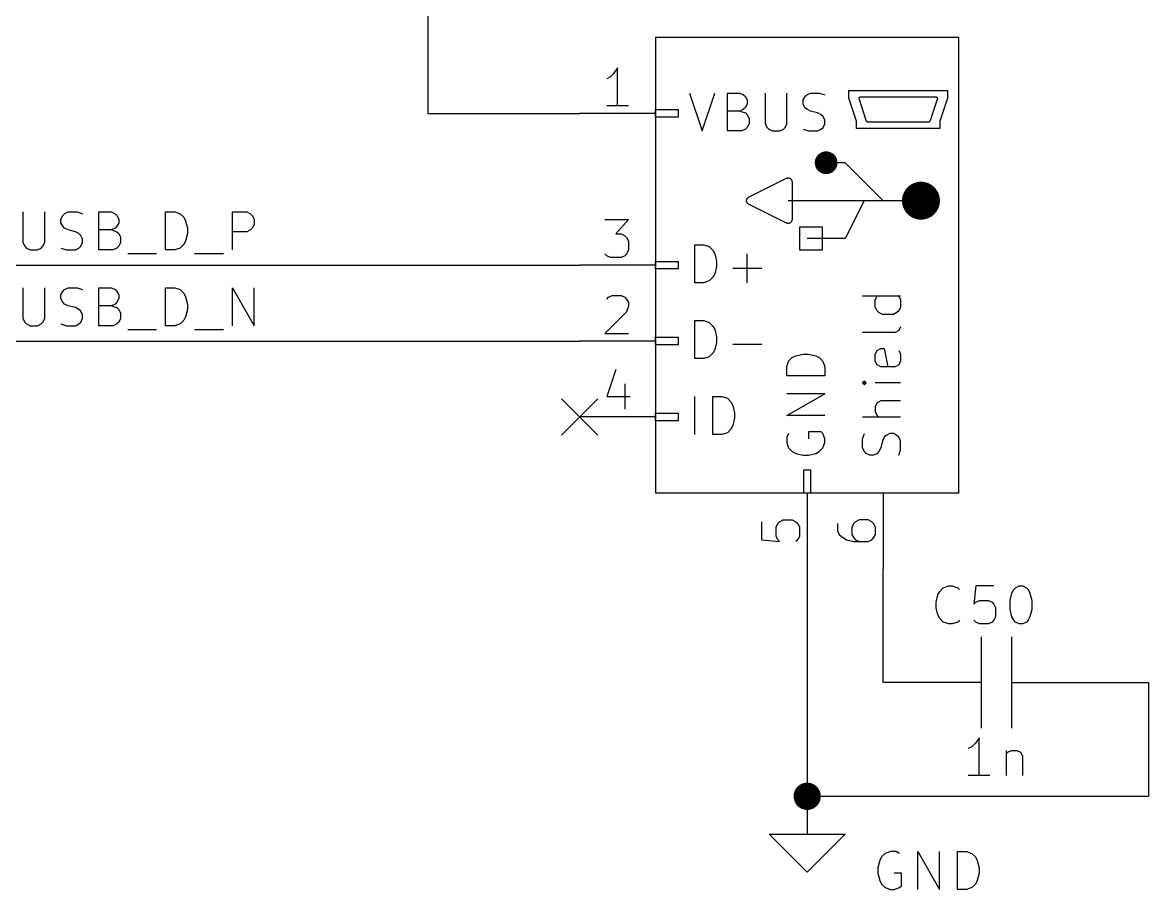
# Model space of a CAD drawing. Extents: x 0.4 to 11.3, y -7.9 to -0.4.
# Drawn here: x 8.115 to 9.6, y -2.373 to -1.23 of the extents above; entities that cross this region are included whole.
import ezdxf

# ---------------------------------------------------------------- set-up
doc = ezdxf.new("R2010")
doc.units = 0
doc.header["$MEASUREMENT"] = 0
for name, color, linetype in [('BLUE2', 5, 'CONTINUOUS'), ('CYAN2', 4, 'CONTINUOUS'), ('GRAY1', 251, 'CONTINUOUS'), ('GREEN3', 91, 'CONTINUOUS'), ('LYELLOW', 51, 'CONTINUOUS'), ('RED2', 1, 'CONTINUOUS'), ('RED3', 11, 'CONTINUOUS')]:
    doc.layers.add(name, color=color, linetype=linetype)

msp = doc.modelspace()

# ---------------------------------------------------------------- linework, layer by layer
at = {"layer": 'BLUE2', "linetype": 'CONTINUOUS'}
for p, q in [((8.826, -1.726), (8.874, -1.774)), ((8.874, -1.726), (8.826, -1.774))]:
    msp.add_line(p, q, dxfattribs=at)
at = {"layer": 'CYAN2', "linetype": 'CONTINUOUS'}
for p, q in [((8.9948, -1.3231), (9.0114, -1.3731)), ((8.9948, -1.3231), (9.0114, -1.3731)), ((9.0114, -1.3731), (9.0281, -1.3231)), ((9.0114, -1.3731), (9.0281, -1.3231)), ((9.0448, -1.3731), (9.0448, -1.3231)), ((9.0448, -1.3231), (9.0614, -1.3231)), ((9.0448, -1.3731), (9.0448, -1.3231)), ((9.0448, -1.3231), (9.0614, -1.3231)), ((9.0614, -1.3231), (9.0662, -1.3255)), ((9.0614, -1.3231), (9.0662, -1.3255)), ((9.0662, -1.3255), (9.0686, -1.3279)), ((9.0662, -1.3255), (9.0686, -1.3279)), ((9.0686, -1.3279), (9.071, -1.3327)), ((9.0686, -1.3279), (9.071, -1.3327)), ((9.071, -1.3327), (9.071, -1.3374)), ((9.071, -1.3327), (9.071, -1.3374)), ((9.0948, -1.3231), (9.0948, -1.3636)), ((9.0948, -1.3231), (9.0948, -1.3636)), ((9.1233, -1.3636), (9.1233, -1.3231)), ((9.1233, -1.3636), (9.1233, -1.3231)), ((9.1448, -1.3327), (9.1471, -1.3279)), ((9.1448, -1.3327), (9.1471, -1.3279)), ((9.1448, -1.3374), (9.1448, -1.3327)), ((9.1448, -1.3374), (9.1448, -1.3327)), ((9.1471, -1.3279), (9.1495, -1.3255)), ((9.1471, -1.3279), (9.1495, -1.3255)), ((9.1495, -1.3255), (9.1543, -1.3231)), ((9.1495, -1.3255), (9.1543, -1.3231)), ((9.1543, -1.3231), (9.1662, -1.3231)), ((9.1543, -1.3231), (9.1662, -1.3231)), ((9.1662, -1.3231), (9.1733, -1.3255)), ((9.1662, -1.3231), (9.1733, -1.3255)), ((9.0614, -1.3469), (9.0448, -1.3469)), ((9.0614, -1.3469), (9.0448, -1.3469)), ((9.0662, -1.3446), (9.0614, -1.3469)), ((9.0662, -1.3446), (9.0614, -1.3469)), ((9.0614, -1.3469), (9.0686, -1.3493)), ((9.0614, -1.3469), (9.0686, -1.3493)), ((9.0686, -1.3422), (9.0662, -1.3446)), ((9.0686, -1.3422), (9.0662, -1.3446)), ((9.071, -1.3374), (9.0686, -1.3422)), ((9.071, -1.3374), (9.0686, -1.3422)), ((9.0686, -1.3493), (9.071, -1.3517)), ((9.0686, -1.3493), (9.071, -1.3517)), ((9.1471, -1.3422), (9.1448, -1.3374)), ((9.1471, -1.3422), (9.1448, -1.3374)), ((9.1495, -1.3446), (9.1471, -1.3422)), ((9.1495, -1.3446), (9.1471, -1.3422)), ((9.1543, -1.3469), (9.1495, -1.3446)), ((9.1543, -1.3469), (9.1495, -1.3446)), ((9.1638, -1.3493), (9.1543, -1.3469)), ((9.1638, -1.3493), (9.1543, -1.3469)), ((9.1686, -1.3517), (9.1638, -1.3493)), ((9.1686, -1.3517), (9.1638, -1.3493)), ((9.071, -1.3517), (9.0733, -1.3565)), ((9.071, -1.3517), (9.0733, -1.3565)), ((9.0733, -1.3636), (9.071, -1.3684)), ((9.0733, -1.3636), (9.071, -1.3684)), ((9.0733, -1.3565), (9.0733, -1.3636)), ((9.0733, -1.3565), (9.0733, -1.3636)), ((9.0948, -1.3636), (9.0971, -1.3684)), ((9.0948, -1.3636), (9.0971, -1.3684)), ((9.121, -1.3684), (9.1233, -1.3636)), ((9.121, -1.3684), (9.1233, -1.3636)), ((9.171, -1.3541), (9.1686, -1.3517)), ((9.171, -1.3541), (9.1686, -1.3517)), ((9.1733, -1.3588), (9.171, -1.3541)), ((9.1733, -1.3588), (9.171, -1.3541)), ((9.171, -1.3684), (9.1733, -1.3636)), ((9.171, -1.3684), (9.1733, -1.3636)), ((9.1733, -1.3636), (9.1733, -1.3588)), ((9.1733, -1.3636), (9.1733, -1.3588)), ((9.0638, -1.3731), (9.0448, -1.3731)), ((9.0638, -1.3731), (9.0448, -1.3731)), ((9.0686, -1.3708), (9.0638, -1.3731)), ((9.0686, -1.3708), (9.0638, -1.3731)), ((9.071, -1.3684), (9.0686, -1.3708)), ((9.071, -1.3684), (9.0686, -1.3708)), ((9.0971, -1.3684), (9.0995, -1.3708)), ((9.0971, -1.3684), (9.0995, -1.3708)), ((9.0995, -1.3708), (9.1043, -1.3731)), ((9.0995, -1.3708), (9.1043, -1.3731)), ((9.1043, -1.3731), (9.1138, -1.3731)), ((9.1043, -1.3731), (9.1138, -1.3731)), ((9.1138, -1.3731), (9.1186, -1.3708)), ((9.1138, -1.3731), (9.1186, -1.3708)), ((9.1186, -1.3708), (9.121, -1.3684)), ((9.1186, -1.3708), (9.121, -1.3684)), ((9.1448, -1.3708), (9.1519, -1.3731)), ((9.1448, -1.3708), (9.1519, -1.3731)), ((9.1519, -1.3731), (9.1638, -1.3731)), ((9.1519, -1.3731), (9.1638, -1.3731)), ((9.1638, -1.3731), (9.1686, -1.3708)), ((9.1638, -1.3731), (9.1686, -1.3708)), ((9.1686, -1.3708), (9.171, -1.3684)), ((9.1686, -1.3708), (9.171, -1.3684)), ((9.0019, -1.5731), (9.0019, -1.5231)), ((9.0019, -1.5231), (9.0138, -1.5231)), ((9.0019, -1.5731), (9.0019, -1.5231)), ((9.0019, -1.5231), (9.0138, -1.5231)), ((9.0138, -1.5231), (9.0209, -1.5255)), ((9.0138, -1.5231), (9.0209, -1.5255)), ((9.0209, -1.5255), (9.0257, -1.5303)), ((9.0209, -1.5255), (9.0257, -1.5303)), ((9.0257, -1.5303), (9.0281, -1.535)), ((9.0257, -1.5303), (9.0281, -1.535)), ((9.0281, -1.535), (9.0305, -1.5446)), ((9.0281, -1.535), (9.0305, -1.5446)), ((9.0709, -1.5731), (9.0709, -1.535)), ((9.0709, -1.5731), (9.0709, -1.535)), ((9.0305, -1.5517), (9.0281, -1.5612)), ((9.0305, -1.5517), (9.0281, -1.5612)), ((9.0305, -1.5446), (9.0305, -1.5517)), ((9.0305, -1.5446), (9.0305, -1.5517)), ((9.0519, -1.5541), (9.09, -1.5541)), ((9.0519, -1.5541), (9.09, -1.5541)), ((9.0138, -1.5731), (9.0019, -1.5731)), ((9.0138, -1.5731), (9.0019, -1.5731)), ((9.0209, -1.5708), (9.0138, -1.5731)), ((9.0209, -1.5708), (9.0138, -1.5731)), ((9.0257, -1.566), (9.0209, -1.5708)), ((9.0257, -1.566), (9.0209, -1.5708)), ((9.0281, -1.5612), (9.0257, -1.566)), ((9.0281, -1.5612), (9.0257, -1.566)), ((9.2731, -1.591), (9.2231, -1.591)), ((9.2731, -1.591), (9.2231, -1.591)), ((9.2398, -1.5957), (9.2422, -1.591)), ((9.2398, -1.5957), (9.2422, -1.591)), ((9.2398, -1.6052), (9.2398, -1.5957)), ((9.2398, -1.6052), (9.2398, -1.5957)), ((9.2708, -1.591), (9.2731, -1.5957)), ((9.2708, -1.591), (9.2731, -1.5957)), ((9.2731, -1.5957), (9.2731, -1.6052)), ((9.2731, -1.5957), (9.2731, -1.6052)), ((9.2422, -1.61), (9.2398, -1.6052)), ((9.2422, -1.61), (9.2398, -1.6052)), ((9.2446, -1.6124), (9.2422, -1.61)), ((9.2446, -1.6124), (9.2422, -1.61)), ((9.2493, -1.6148), (9.2446, -1.6124)), ((9.2493, -1.6148), (9.2446, -1.6124)), ((9.2636, -1.6148), (9.2493, -1.6148)), ((9.2636, -1.6148), (9.2493, -1.6148)), ((9.2684, -1.6124), (9.2636, -1.6148)), ((9.2684, -1.6124), (9.2636, -1.6148)), ((9.2708, -1.61), (9.2684, -1.6124)), ((9.2708, -1.61), (9.2684, -1.6124)), ((9.2731, -1.6052), (9.2708, -1.61)), ((9.2731, -1.6052), (9.2708, -1.61)), ((9.0019, -1.6731), (9.0019, -1.6231)), ((9.0019, -1.6231), (9.0138, -1.6231)), ((9.0019, -1.6731), (9.0019, -1.6231)), ((9.0019, -1.6231), (9.0138, -1.6231)), ((9.0138, -1.6231), (9.0209, -1.6255)), ((9.0138, -1.6231), (9.0209, -1.6255)), ((9.0209, -1.6255), (9.0257, -1.6303)), ((9.0209, -1.6255), (9.0257, -1.6303)), ((9.0257, -1.6303), (9.0281, -1.635)), ((9.0257, -1.6303), (9.0281, -1.635)), ((9.2731, -1.6314), (9.2708, -1.6362)), ((9.2731, -1.6314), (9.2708, -1.6362)), ((9.0281, -1.635), (9.0305, -1.6446)), ((9.0281, -1.635), (9.0305, -1.6446)), ((9.0305, -1.6446), (9.0305, -1.6517)), ((9.0305, -1.6446), (9.0305, -1.6517)), ((9.266, -1.6386), (9.2231, -1.6386)), ((9.266, -1.6386), (9.2231, -1.6386)), ((9.2708, -1.6362), (9.266, -1.6386)), ((9.2708, -1.6362), (9.266, -1.6386)), ((9.0281, -1.6612), (9.0257, -1.666)), ((9.0281, -1.6612), (9.0257, -1.666)), ((9.0305, -1.6517), (9.0281, -1.6612)), ((9.0305, -1.6517), (9.0281, -1.6612)), ((9.0519, -1.6541), (9.09, -1.6541)), ((9.0519, -1.6541), (9.09, -1.6541)), ((9.2398, -1.6671), (9.2422, -1.6624)), ((9.2398, -1.6671), (9.2422, -1.6624)), ((9.2422, -1.6624), (9.2469, -1.66)), ((9.2422, -1.6624), (9.2469, -1.66)), ((9.2469, -1.66), (9.2517, -1.66)), ((9.2469, -1.66), (9.2517, -1.66)), ((9.2517, -1.66), (9.2565, -1.6838)), ((9.2517, -1.66), (9.2565, -1.6838)), ((9.2708, -1.6624), (9.2731, -1.6671)), ((9.2708, -1.6624), (9.2731, -1.6671)), ((9.0138, -1.6731), (9.0019, -1.6731)), ((9.0138, -1.6731), (9.0019, -1.6731)), ((9.0209, -1.6708), (9.0138, -1.6731)), ((9.0209, -1.6708), (9.0138, -1.6731)), ((9.0257, -1.666), (9.0209, -1.6708)), ((9.0257, -1.666), (9.0209, -1.6708)), ((9.1231, -1.6838), (9.1255, -1.6767)), ((9.1231, -1.6838), (9.1255, -1.6767)), ((9.1255, -1.6767), (9.1303, -1.6719)), ((9.1255, -1.6767), (9.1303, -1.6719)), ((9.1303, -1.6719), (9.135, -1.6695)), ((9.1303, -1.6719), (9.135, -1.6695)), ((9.135, -1.6695), (9.1446, -1.6671)), ((9.135, -1.6695), (9.1446, -1.6671)), ((9.1446, -1.6671), (9.1517, -1.6671)), ((9.1446, -1.6671), (9.1517, -1.6671)), ((9.1517, -1.6671), (9.1612, -1.6695)), ((9.1517, -1.6671), (9.1612, -1.6695)), ((9.1612, -1.6695), (9.166, -1.6719)), ((9.1612, -1.6695), (9.166, -1.6719)), ((9.166, -1.6719), (9.1708, -1.6767)), ((9.166, -1.6719), (9.1708, -1.6767)), ((9.1708, -1.6767), (9.1731, -1.6838)), ((9.1708, -1.6767), (9.1731, -1.6838)), ((9.2398, -1.6767), (9.2398, -1.6671)), ((9.2398, -1.6767), (9.2398, -1.6671)), ((9.2422, -1.6814), (9.2398, -1.6767)), ((9.2422, -1.6814), (9.2398, -1.6767)), ((9.2731, -1.6767), (9.2708, -1.6814)), ((9.2731, -1.6767), (9.2708, -1.6814)), ((9.2731, -1.6671), (9.2731, -1.6767)), ((9.2731, -1.6671), (9.2731, -1.6767)), ((9.1231, -1.6957), (9.1231, -1.6838)), ((9.1231, -1.6957), (9.1231, -1.6838)), ((9.1731, -1.6838), (9.1731, -1.6957)), ((9.1731, -1.6838), (9.1731, -1.6957)), ((9.2469, -1.6838), (9.2422, -1.6814)), ((9.2469, -1.6838), (9.2422, -1.6814)), ((9.266, -1.6838), (9.2469, -1.6838)), ((9.266, -1.6838), (9.2469, -1.6838)), ((9.2708, -1.6814), (9.266, -1.6838)), ((9.2708, -1.6814), (9.266, -1.6838)), ((9.1731, -1.6957), (9.1231, -1.6957)), ((9.1731, -1.6957), (9.1231, -1.6957)), ((9.2255, -1.7029), (9.2231, -1.7052)), ((9.2255, -1.7029), (9.2231, -1.7052)), ((9.2231, -1.7052), (9.2255, -1.7076)), ((9.2231, -1.7052), (9.2279, -1.7052)), ((9.2231, -1.7052), (9.2255, -1.7076)), ((9.2231, -1.7052), (9.2279, -1.7052)), ((9.2279, -1.7052), (9.2255, -1.7029)), ((9.2279, -1.7052), (9.2255, -1.7029)), ((9.2255, -1.7076), (9.2279, -1.7052)), ((9.2255, -1.7076), (9.2279, -1.7052)), ((9.2731, -1.7052), (9.2398, -1.7052)), ((9.2731, -1.7052), (9.2398, -1.7052)), ((9.1231, -1.7481), (9.1731, -1.7195)), ((9.1731, -1.7195), (9.1231, -1.7195)), ((9.1231, -1.7481), (9.1731, -1.7195)), ((9.1731, -1.7195), (9.1231, -1.7195)), ((9.0019, -1.7731), (9.0019, -1.7231)), ((9.0019, -1.7731), (9.0019, -1.7231)), ((9.0257, -1.7731), (9.0257, -1.7231)), ((9.0257, -1.7231), (9.0376, -1.7231)), ((9.0257, -1.7731), (9.0257, -1.7231)), ((9.0257, -1.7231), (9.0376, -1.7231)), ((9.0376, -1.7231), (9.0448, -1.7255)), ((9.0376, -1.7231), (9.0448, -1.7255)), ((9.0448, -1.7255), (9.0495, -1.7303)), ((9.0448, -1.7255), (9.0495, -1.7303)), ((9.0495, -1.7303), (9.0519, -1.735)), ((9.0495, -1.7303), (9.0519, -1.735)), ((9.0519, -1.735), (9.0543, -1.7446)), ((9.0519, -1.735), (9.0543, -1.7446)), ((9.2422, -1.7314), (9.2398, -1.7362)), ((9.2422, -1.7314), (9.2398, -1.7362)), ((9.2398, -1.7362), (9.2398, -1.7433)), ((9.2398, -1.7362), (9.2398, -1.7433)), ((9.2469, -1.729), (9.2422, -1.7314)), ((9.2469, -1.729), (9.2422, -1.7314)), ((9.2731, -1.729), (9.2469, -1.729)), ((9.2731, -1.729), (9.2469, -1.729)), ((9.0543, -1.7517), (9.0519, -1.7612)), ((9.0543, -1.7517), (9.0519, -1.7612)), ((9.0543, -1.7446), (9.0543, -1.7517)), ((9.0543, -1.7446), (9.0543, -1.7517)), ((9.1731, -1.7481), (9.1231, -1.7481)), ((9.1731, -1.7481), (9.1231, -1.7481)), ((9.2731, -1.7505), (9.2231, -1.7505)), ((9.2731, -1.7505), (9.2231, -1.7505)), ((9.2398, -1.7433), (9.2422, -1.7481)), ((9.2398, -1.7433), (9.2422, -1.7481)), ((9.2422, -1.7481), (9.2446, -1.7505)), ((9.2422, -1.7481), (9.2446, -1.7505)), ((9.0495, -1.766), (9.0448, -1.7708)), ((9.0495, -1.766), (9.0448, -1.7708)), ((9.0519, -1.7612), (9.0495, -1.766)), ((9.0519, -1.7612), (9.0495, -1.766)), ((9.0376, -1.7731), (9.0257, -1.7731)), ((9.0376, -1.7731), (9.0257, -1.7731)), ((9.0448, -1.7708), (9.0376, -1.7731)), ((9.0448, -1.7708), (9.0376, -1.7731)), ((9.1255, -1.7719), (9.1231, -1.7767)), ((9.1255, -1.7719), (9.1231, -1.7767)), ((9.1231, -1.7767), (9.1231, -1.7838)), ((9.1231, -1.7767), (9.1231, -1.7838)), ((9.1684, -1.7695), (9.1517, -1.7695)), ((9.1517, -1.7695), (9.1517, -1.779)), ((9.1684, -1.7695), (9.1517, -1.7695)), ((9.1517, -1.7695), (9.1517, -1.779)), ((9.1708, -1.7719), (9.1684, -1.7695)), ((9.1708, -1.7719), (9.1684, -1.7695)), ((9.1731, -1.779), (9.1708, -1.7719)), ((9.1731, -1.779), (9.1708, -1.7719)), ((9.1731, -1.7838), (9.1731, -1.779)), ((9.1731, -1.7838), (9.1731, -1.779)), ((9.2231, -1.779), (9.2255, -1.7719)), ((9.2231, -1.779), (9.2255, -1.7719)), ((9.2231, -1.7909), (9.2231, -1.779)), ((9.2231, -1.7909), (9.2231, -1.779)), ((9.2493, -1.7814), (9.2469, -1.7909)), ((9.2493, -1.7814), (9.2469, -1.7909)), ((9.2517, -1.7767), (9.2493, -1.7814)), ((9.2517, -1.7767), (9.2493, -1.7814)), ((9.2541, -1.7743), (9.2517, -1.7767)), ((9.2541, -1.7743), (9.2517, -1.7767)), ((9.2588, -1.7719), (9.2541, -1.7743)), ((9.2588, -1.7719), (9.2541, -1.7743)), ((9.2636, -1.7719), (9.2588, -1.7719)), ((9.2636, -1.7719), (9.2588, -1.7719)), ((9.2684, -1.7743), (9.2636, -1.7719)), ((9.2684, -1.7743), (9.2636, -1.7719)), ((9.2708, -1.7767), (9.2684, -1.7743)), ((9.2708, -1.7767), (9.2684, -1.7743)), ((9.2731, -1.7814), (9.2708, -1.7767)), ((9.2731, -1.7814), (9.2708, -1.7767)), ((9.2731, -1.7933), (9.2731, -1.7814)), ((9.2731, -1.7933), (9.2731, -1.7814)), ((9.1231, -1.7838), (9.1255, -1.7909)), ((9.1231, -1.7838), (9.1255, -1.7909)), ((9.1255, -1.7909), (9.1303, -1.7957)), ((9.1255, -1.7909), (9.1303, -1.7957)), ((9.1303, -1.7957), (9.135, -1.7981)), ((9.1303, -1.7957), (9.135, -1.7981)), ((9.1612, -1.7981), (9.166, -1.7957)), ((9.1612, -1.7981), (9.166, -1.7957)), ((9.166, -1.7957), (9.1708, -1.7909)), ((9.166, -1.7957), (9.1708, -1.7909)), ((9.1708, -1.7909), (9.1731, -1.7838)), ((9.1708, -1.7909), (9.1731, -1.7838)), ((9.2255, -1.7957), (9.2231, -1.7909)), ((9.2255, -1.7957), (9.2231, -1.7909)), ((9.2279, -1.7981), (9.2255, -1.7957)), ((9.2279, -1.7981), (9.2255, -1.7957)), ((9.2446, -1.7957), (9.2422, -1.7981)), ((9.2446, -1.7957), (9.2422, -1.7981)), ((9.2469, -1.7909), (9.2446, -1.7957)), ((9.2469, -1.7909), (9.2446, -1.7957)), ((9.2708, -1.8005), (9.2731, -1.7933)), ((9.2708, -1.8005), (9.2731, -1.7933)), ((9.135, -1.7981), (9.1446, -1.8005)), ((9.135, -1.7981), (9.1446, -1.8005)), ((9.1446, -1.8005), (9.1517, -1.8005)), ((9.1446, -1.8005), (9.1517, -1.8005)), ((9.1517, -1.8005), (9.1612, -1.7981)), ((9.1517, -1.8005), (9.1612, -1.7981)), ((9.2327, -1.8005), (9.2279, -1.7981)), ((9.2327, -1.8005), (9.2279, -1.7981)), ((9.2374, -1.8005), (9.2327, -1.8005)), ((9.2374, -1.8005), (9.2327, -1.8005)), ((9.2422, -1.7981), (9.2374, -1.8005)), ((9.2422, -1.7981), (9.2374, -1.8005)), ((9.3294, -1.9752), (9.3366, -1.9728)), ((9.3294, -1.9752), (9.3366, -1.9728)), ((9.3366, -1.9728), (9.3413, -1.9728)), ((9.3366, -1.9728), (9.3413, -1.9728)), ((9.3413, -1.9728), (9.3485, -1.9752)), ((9.3413, -1.9728), (9.3485, -1.9752)), ((9.3723, -1.9728), (9.3699, -1.9966)), ((9.3723, -1.9728), (9.3699, -1.9966)), ((9.3961, -1.9728), (9.3723, -1.9728)), ((9.3961, -1.9728), (9.3723, -1.9728)), ((9.4247, -1.9752), (9.4294, -1.9728)), ((9.4247, -1.9752), (9.4294, -1.9728)), ((9.4294, -1.9728), (9.4342, -1.9728)), ((9.4294, -1.9728), (9.4342, -1.9728)), ((9.4342, -1.9728), (9.439, -1.9752)), ((9.4342, -1.9728), (9.439, -1.9752)), ((9.3199, -1.9942), (9.3223, -1.9847)), ((9.3199, -1.9942), (9.3223, -1.9847)), ((9.3223, -1.9847), (9.3247, -1.9799)), ((9.3223, -1.9847), (9.3247, -1.9799)), ((9.3247, -1.9799), (9.3294, -1.9752)), ((9.3247, -1.9799), (9.3294, -1.9752)), ((9.3485, -1.9752), (9.3509, -1.9776)), ((9.3485, -1.9752), (9.3509, -1.9776)), ((9.4175, -1.9918), (9.4199, -1.9823)), ((9.4175, -1.9918), (9.4199, -1.9823)), ((9.4199, -1.9823), (9.4223, -1.9776)), ((9.4199, -1.9823), (9.4223, -1.9776)), ((9.4223, -1.9776), (9.4247, -1.9752)), ((9.4223, -1.9776), (9.4247, -1.9752)), ((9.439, -1.9752), (9.4413, -1.9776)), ((9.439, -1.9752), (9.4413, -1.9776)), ((9.4413, -1.9776), (9.4437, -1.9823)), ((9.4413, -1.9776), (9.4437, -1.9823)), ((9.4437, -1.9823), (9.4461, -1.9918)), ((9.4437, -1.9823), (9.4461, -1.9918)), ((9.3199, -2.0014), (9.3199, -1.9942)), ((9.3199, -2.0014), (9.3199, -1.9942)), ((9.3223, -2.0109), (9.3199, -2.0014)), ((9.3223, -2.0109), (9.3199, -2.0014)), ((9.3699, -1.9966), (9.3723, -1.9942)), ((9.3699, -1.9966), (9.3723, -1.9942)), ((9.3723, -1.9942), (9.3771, -1.9918)), ((9.3723, -1.9942), (9.3771, -1.9918)), ((9.3771, -1.9918), (9.389, -1.9918)), ((9.3771, -1.9918), (9.389, -1.9918)), ((9.389, -1.9918), (9.3937, -1.9942)), ((9.389, -1.9918), (9.3937, -1.9942)), ((9.3937, -1.9942), (9.3961, -1.9966)), ((9.3937, -1.9942), (9.3961, -1.9966)), ((9.3961, -1.9966), (9.3985, -2.0014)), ((9.3961, -1.9966), (9.3985, -2.0014)), ((9.3985, -2.0014), (9.3985, -2.0133)), ((9.3985, -2.0014), (9.3985, -2.0133)), ((9.4175, -2.0038), (9.4175, -1.9918)), ((9.4175, -2.0038), (9.4175, -1.9918)), ((9.4199, -2.0133), (9.4175, -2.0038)), ((9.4199, -2.0133), (9.4175, -2.0038)), ((9.4461, -2.0038), (9.4437, -2.0133)), ((9.4461, -2.0038), (9.4437, -2.0133)), ((9.4461, -1.9918), (9.4461, -2.0038)), ((9.4461, -1.9918), (9.4461, -2.0038)), ((9.3247, -2.0157), (9.3223, -2.0109)), ((9.3247, -2.0157), (9.3223, -2.0109)), ((9.3294, -2.0204), (9.3247, -2.0157)), ((9.3294, -2.0204), (9.3247, -2.0157)), ((9.3509, -2.018), (9.3485, -2.0204)), ((9.3509, -2.018), (9.3485, -2.0204)), ((9.3723, -2.0204), (9.3699, -2.018)), ((9.3723, -2.0204), (9.3699, -2.018)), ((9.3961, -2.018), (9.3937, -2.0204)), ((9.3961, -2.018), (9.3937, -2.0204)), ((9.3985, -2.0133), (9.3961, -2.018)), ((9.3985, -2.0133), (9.3961, -2.018)), ((9.4223, -2.018), (9.4199, -2.0133)), ((9.4223, -2.018), (9.4199, -2.0133)), ((9.4247, -2.0204), (9.4223, -2.018)), ((9.4247, -2.0204), (9.4223, -2.018)), ((9.4413, -2.018), (9.439, -2.0204)), ((9.4413, -2.018), (9.439, -2.0204)), ((9.4437, -2.0133), (9.4413, -2.018)), ((9.4437, -2.0133), (9.4413, -2.018)), ((9.3366, -2.0228), (9.3294, -2.0204)), ((9.3366, -2.0228), (9.3294, -2.0204)), ((9.3413, -2.0228), (9.3366, -2.0228)), ((9.3413, -2.0228), (9.3366, -2.0228)), ((9.3485, -2.0204), (9.3413, -2.0228)), ((9.3485, -2.0204), (9.3413, -2.0228)), ((9.3771, -2.0228), (9.3723, -2.0204)), ((9.3771, -2.0228), (9.3723, -2.0204)), ((9.389, -2.0228), (9.3771, -2.0228)), ((9.389, -2.0228), (9.3771, -2.0228)), ((9.3937, -2.0204), (9.389, -2.0228)), ((9.3937, -2.0204), (9.389, -2.0228)), ((9.4294, -2.0228), (9.4247, -2.0204)), ((9.4294, -2.0228), (9.4247, -2.0204)), ((9.4342, -2.0228), (9.4294, -2.0228)), ((9.4342, -2.0228), (9.4294, -2.0228)), ((9.439, -2.0204), (9.4342, -2.0228)), ((9.439, -2.0204), (9.4342, -2.0228)), ((9.3718, -2.1799), (9.3671, -2.1847)), ((9.3718, -2.1799), (9.3671, -2.1847)), ((9.3766, -2.1728), (9.3718, -2.1799)), ((9.3766, -2.1728), (9.3718, -2.1799)), ((9.3766, -2.2228), (9.3766, -2.1728)), ((9.3766, -2.2228), (9.3766, -2.1728)), ((9.3671, -2.1847), (9.3623, -2.1871)), ((9.3671, -2.1847), (9.3623, -2.1871)), ((9.4123, -2.1895), (9.4123, -2.2228)), ((9.4123, -2.1895), (9.4123, -2.2228)), ((9.4123, -2.1942), (9.4147, -2.1918)), ((9.4123, -2.1942), (9.4147, -2.1918)), ((9.4147, -2.1918), (9.4194, -2.1895)), ((9.4147, -2.1918), (9.4194, -2.1895)), ((9.4194, -2.1895), (9.4266, -2.1895)), ((9.4194, -2.1895), (9.4266, -2.1895)), ((9.4266, -2.1895), (9.4313, -2.1918)), ((9.4266, -2.1895), (9.4313, -2.1918)), ((9.4313, -2.1918), (9.4337, -2.1966)), ((9.4313, -2.1918), (9.4337, -2.1966)), ((9.4337, -2.1966), (9.4337, -2.2228)), ((9.4337, -2.1966), (9.4337, -2.2228)), ((9.3909, -2.2228), (9.3623, -2.2228)), ((9.3909, -2.2228), (9.3623, -2.2228)), ((9.2481, -2.3299), (9.2457, -2.3347)), ((9.2481, -2.3299), (9.2457, -2.3347)), ((9.2529, -2.3252), (9.2481, -2.3299)), ((9.2529, -2.3252), (9.2481, -2.3299)), ((9.26, -2.3228), (9.2529, -2.3252)), ((9.26, -2.3228), (9.2529, -2.3252)), ((9.2671, -2.3228), (9.26, -2.3228)), ((9.2671, -2.3228), (9.26, -2.3228)), ((9.2719, -2.3252), (9.2671, -2.3228)), ((9.2719, -2.3252), (9.2671, -2.3228)), ((9.2957, -2.3728), (9.2957, -2.3228)), ((9.2957, -2.3228), (9.3243, -2.3728)), ((9.2957, -2.3728), (9.2957, -2.3228)), ((9.2957, -2.3228), (9.3243, -2.3728)), ((9.3243, -2.3728), (9.3243, -2.3228)), ((9.3243, -2.3728), (9.3243, -2.3228)), ((9.3481, -2.3728), (9.3481, -2.3228)), ((9.3481, -2.3228), (9.36, -2.3228)), ((9.3481, -2.3728), (9.3481, -2.3228)), ((9.3481, -2.3228), (9.36, -2.3228)), ((9.36, -2.3228), (9.3671, -2.3252)), ((9.36, -2.3228), (9.3671, -2.3252)), ((9.3671, -2.3252), (9.3719, -2.3299)), ((9.3671, -2.3252), (9.3719, -2.3299)), ((9.3719, -2.3299), (9.3743, -2.3347)), ((9.3719, -2.3299), (9.3743, -2.3347)), ((9.2457, -2.3347), (9.2433, -2.3442)), ((9.2457, -2.3347), (9.2433, -2.3442)), ((9.2433, -2.3442), (9.2433, -2.3514)), ((9.2433, -2.3442), (9.2433, -2.3514)), ((9.3743, -2.3347), (9.3767, -2.3442)), ((9.3743, -2.3347), (9.3767, -2.3442)), ((9.3767, -2.3442), (9.3767, -2.3514)), ((9.3767, -2.3442), (9.3767, -2.3514)), ((9.2433, -2.3514), (9.2457, -2.3609)), ((9.2433, -2.3514), (9.2457, -2.3609)), ((9.2743, -2.3514), (9.2648, -2.3514)), ((9.2743, -2.3514), (9.2648, -2.3514)), ((9.2743, -2.368), (9.2743, -2.3514)), ((9.2743, -2.368), (9.2743, -2.3514)), ((9.3767, -2.3514), (9.3743, -2.3609)), ((9.3767, -2.3514), (9.3743, -2.3609)), ((9.2457, -2.3609), (9.2481, -2.3657)), ((9.2457, -2.3609), (9.2481, -2.3657)), ((9.2481, -2.3657), (9.2529, -2.3704)), ((9.2481, -2.3657), (9.2529, -2.3704)), ((9.2529, -2.3704), (9.26, -2.3728)), ((9.2529, -2.3704), (9.26, -2.3728)), ((9.26, -2.3728), (9.2648, -2.3728)), ((9.26, -2.3728), (9.2648, -2.3728)), ((9.2648, -2.3728), (9.2719, -2.3704)), ((9.2648, -2.3728), (9.2719, -2.3704)), ((9.2719, -2.3704), (9.2743, -2.368)), ((9.2719, -2.3704), (9.2743, -2.368)), ((9.36, -2.3728), (9.3481, -2.3728)), ((9.36, -2.3728), (9.3481, -2.3728)), ((9.3671, -2.3704), (9.36, -2.3728)), ((9.3671, -2.3704), (9.36, -2.3728)), ((9.3719, -2.3657), (9.3671, -2.3704)), ((9.3719, -2.3657), (9.3671, -2.3704)), ((9.3743, -2.3609), (9.3719, -2.3657)), ((9.3743, -2.3609), (9.3719, -2.3657))]:
    msp.add_line(p, q, dxfattribs=at)
at = {"layer": 'GRAY1', "linetype": 'CONTINUOUS'}
for p, q in [((8.116, -1.4798), (8.116, -1.5203)), ((8.1446, -1.5203), (8.1446, -1.4798)), ((8.166, -1.4893), (8.1684, -1.4846)), ((8.1684, -1.4846), (8.1708, -1.4822)), ((8.1708, -1.4822), (8.1755, -1.4798)), ((8.1755, -1.4798), (8.1874, -1.4798)), ((8.1874, -1.4798), (8.1946, -1.4822)), ((8.216, -1.5298), (8.216, -1.4798)), ((8.216, -1.4798), (8.2327, -1.4798)), ((8.2327, -1.4798), (8.2374, -1.4822)), ((8.2374, -1.4822), (8.2398, -1.4846)), ((8.2398, -1.4846), (8.2422, -1.4893)), ((8.3041, -1.5298), (8.3041, -1.4798)), ((8.3041, -1.4798), (8.316, -1.4798)), ((8.316, -1.4798), (8.3232, -1.4822)), ((8.3232, -1.4822), (8.3279, -1.4869)), ((8.3922, -1.5298), (8.3922, -1.4798)), ((8.3922, -1.4798), (8.4112, -1.4798)), ((8.4112, -1.4798), (8.416, -1.4822)), ((8.416, -1.4822), (8.4184, -1.4846)), ((8.4184, -1.4846), (8.4208, -1.4893)), ((8.166, -1.4941), (8.166, -1.4893)), ((8.1684, -1.4988), (8.166, -1.4941)), ((8.1708, -1.5012), (8.1684, -1.4988)), ((8.2398, -1.4988), (8.2374, -1.5012)), ((8.2422, -1.4941), (8.2398, -1.4988)), ((8.2422, -1.4893), (8.2422, -1.4941)), ((8.3279, -1.4869), (8.3303, -1.4917)), ((8.3303, -1.4917), (8.3327, -1.5012)), ((8.4208, -1.4965), (8.4184, -1.5012)), ((8.4208, -1.4893), (8.4208, -1.4965)), ((8.1755, -1.5036), (8.1708, -1.5012)), ((8.1851, -1.506), (8.1755, -1.5036)), ((8.1898, -1.5084), (8.1851, -1.506)), ((8.1922, -1.5108), (8.1898, -1.5084)), ((8.1946, -1.5155), (8.1922, -1.5108)), ((8.2327, -1.5036), (8.216, -1.5036)), ((8.2374, -1.5012), (8.2327, -1.5036)), ((8.2327, -1.5036), (8.2398, -1.506)), ((8.2398, -1.506), (8.2422, -1.5084)), ((8.2422, -1.5084), (8.2446, -1.5131)), ((8.2446, -1.5131), (8.2446, -1.5203)), ((8.3327, -1.5084), (8.3303, -1.5179)), ((8.3327, -1.5012), (8.3327, -1.5084)), ((8.4112, -1.506), (8.3922, -1.506)), ((8.416, -1.5036), (8.4112, -1.506)), ((8.4184, -1.5012), (8.416, -1.5036)), ((8.116, -1.5203), (8.1184, -1.525)), ((8.1184, -1.525), (8.1208, -1.5274)), ((8.1208, -1.5274), (8.1255, -1.5298)), ((8.1351, -1.5298), (8.1398, -1.5274)), ((8.1398, -1.5274), (8.1422, -1.525)), ((8.1422, -1.525), (8.1446, -1.5203)), ((8.166, -1.5274), (8.1732, -1.5298)), ((8.1851, -1.5298), (8.1898, -1.5274)), ((8.1898, -1.5274), (8.1922, -1.525)), ((8.1922, -1.525), (8.1946, -1.5203)), ((8.1946, -1.5203), (8.1946, -1.5155)), ((8.2398, -1.5274), (8.2351, -1.5298)), ((8.2422, -1.525), (8.2398, -1.5274)), ((8.2446, -1.5203), (8.2422, -1.525)), ((8.3232, -1.5274), (8.316, -1.5298)), ((8.3279, -1.5227), (8.3232, -1.5274)), ((8.3303, -1.5179), (8.3279, -1.5227)), ((8.1255, -1.5298), (8.1351, -1.5298)), ((8.1732, -1.5298), (8.1851, -1.5298)), ((8.2351, -1.5298), (8.216, -1.5298)), ((8.2541, -1.5346), (8.2922, -1.5346)), ((8.316, -1.5298), (8.3041, -1.5298)), ((8.3422, -1.5346), (8.3803, -1.5346)), ((8.116, -1.5798), (8.116, -1.6203)), ((8.1446, -1.6203), (8.1446, -1.5798)), ((8.166, -1.5893), (8.1684, -1.5846)), ((8.1684, -1.5846), (8.1708, -1.5822)), ((8.1708, -1.5822), (8.1755, -1.5798)), ((8.1755, -1.5798), (8.1874, -1.5798)), ((8.1874, -1.5798), (8.1946, -1.5822)), ((8.216, -1.6298), (8.216, -1.5798)), ((8.216, -1.5798), (8.2327, -1.5798)), ((8.2327, -1.5798), (8.2374, -1.5822)), ((8.2374, -1.5822), (8.2398, -1.5846)), ((8.2398, -1.5846), (8.2422, -1.5893)), ((8.3041, -1.6298), (8.3041, -1.5798)), ((8.3041, -1.5798), (8.316, -1.5798)), ((8.316, -1.5798), (8.3232, -1.5822)), ((8.3232, -1.5822), (8.3279, -1.5869)), ((8.3279, -1.5869), (8.3303, -1.5917)), ((8.3922, -1.6298), (8.3922, -1.5798)), ((8.3922, -1.5798), (8.4208, -1.6298)), ((8.4208, -1.6298), (8.4208, -1.5798)), ((8.166, -1.5941), (8.166, -1.5893)), ((8.1684, -1.5988), (8.166, -1.5941)), ((8.1708, -1.6012), (8.1684, -1.5988)), ((8.1755, -1.6036), (8.1708, -1.6012)), ((8.2374, -1.6012), (8.2327, -1.6036)), ((8.2398, -1.5988), (8.2374, -1.6012)), ((8.2422, -1.5941), (8.2398, -1.5988)), ((8.2422, -1.5893), (8.2422, -1.5941)), ((8.3303, -1.5917), (8.3327, -1.6012)), ((8.3327, -1.6012), (8.3327, -1.6084)), ((8.1851, -1.606), (8.1755, -1.6036)), ((8.1898, -1.6084), (8.1851, -1.606)), ((8.1922, -1.6108), (8.1898, -1.6084)), ((8.1946, -1.6155), (8.1922, -1.6108)), ((8.1946, -1.6203), (8.1946, -1.6155)), ((8.2327, -1.6036), (8.216, -1.6036)), ((8.2327, -1.6036), (8.2398, -1.606)), ((8.2398, -1.606), (8.2422, -1.6084)), ((8.2422, -1.6084), (8.2446, -1.6131)), ((8.2446, -1.6131), (8.2446, -1.6203)), ((8.3303, -1.6179), (8.3279, -1.6227)), ((8.3327, -1.6084), (8.3303, -1.6179)), ((8.116, -1.6203), (8.1184, -1.625)), ((8.1184, -1.625), (8.1208, -1.6274)), ((8.1208, -1.6274), (8.1255, -1.6298)), ((8.1255, -1.6298), (8.1351, -1.6298)), ((8.1351, -1.6298), (8.1398, -1.6274)), ((8.1398, -1.6274), (8.1422, -1.625)), ((8.1422, -1.625), (8.1446, -1.6203)), ((8.166, -1.6274), (8.1732, -1.6298)), ((8.1732, -1.6298), (8.1851, -1.6298)), ((8.1851, -1.6298), (8.1898, -1.6274)), ((8.1898, -1.6274), (8.1922, -1.625)), ((8.1922, -1.625), (8.1946, -1.6203)), ((8.2351, -1.6298), (8.216, -1.6298)), ((8.2398, -1.6274), (8.2351, -1.6298)), ((8.2422, -1.625), (8.2398, -1.6274)), ((8.2446, -1.6203), (8.2422, -1.625)), ((8.316, -1.6298), (8.3041, -1.6298)), ((8.3232, -1.6274), (8.316, -1.6298)), ((8.3279, -1.6227), (8.3232, -1.6274)), ((8.2541, -1.6346), (8.2922, -1.6346)), ((8.3422, -1.6346), (8.3803, -1.6346))]:
    msp.add_line(p, q, dxfattribs=at)
at = {"layer": 'GREEN3', "linetype": 'CONTINUOUS'}
for p, q in [((8.65, -0.75), (8.65, -1.35)), ((8.65, -1.35), (8.85, -1.35)), ((7.85, -1.55), (8.85, -1.55)), ((7.85, -1.65), (8.85, -1.65)), ((9.15, -1.95), (9.15, -2.25)), ((9.25, -2.1), (9.25, -1.95)), ((9.3, -2.1), (9.25, -2.1)), ((9.5, -2.1), (9.6, -2.1)), ((9.6, -2.1), (9.6, -2.25)), ((9.15, -2.25), (9.6, -2.25))]:
    msp.add_line(p, q, dxfattribs=at)
at = {"layer": 'GREEN3', "const_width": 0.018}
msp.add_lwpolyline([(9.141, -2.25, 1), (9.159, -2.25, 1)], format="xyb", close=True, dxfattribs=at)
at = {"layer": 'LYELLOW', "linetype": 'CONTINUOUS'}
for p, q in [((9.35, -1.25), (8.95, -1.25)), ((8.95, -1.25), (8.95, -1.85)), ((9.35, -1.85), (9.35, -1.25)), ((8.95, -1.85), (9.35, -1.85))]:
    msp.add_line(p, q, dxfattribs=at)
at = {"layer": 'RED2', "linetype": 'CONTINUOUS'}
for p, q in [((9.35, -1.25), (8.95, -1.25)), ((8.95, -1.25), (8.95, -1.85)), ((9.35, -1.85), (9.35, -1.25)), ((9.205, -1.33), (9.205, -1.32)), ((9.205, -1.32), (9.335, -1.32)), ((9.335, -1.32), (9.335, -1.33)), ((9.215, -1.36), (9.205, -1.33)), ((9.2183, -1.3299), (9.2185, -1.3296)), ((9.2184, -1.3305), (9.2183, -1.3299)), ((9.2284, -1.3605), (9.2184, -1.3305)), ((9.2185, -1.3294), (9.2187, -1.3291)), ((9.2185, -1.3296), (9.2185, -1.3294)), ((9.2187, -1.3291), (9.2189, -1.3287)), ((9.2189, -1.3287), (9.2192, -1.3287)), ((9.2192, -1.3287), (9.2194, -1.3285)), ((9.2194, -1.3285), (9.22, -1.3283)), ((9.22, -1.3283), (9.32, -1.3283)), ((9.3216, -1.3305), (9.3116, -1.3605)), ((9.32, -1.3283), (9.3206, -1.3285)), ((9.3206, -1.3285), (9.3208, -1.3287)), ((9.3208, -1.3287), (9.3211, -1.3287)), ((9.3211, -1.3287), (9.3213, -1.3291)), ((9.3213, -1.3291), (9.3215, -1.3294)), ((9.3215, -1.3294), (9.3215, -1.3296)), ((9.3215, -1.3296), (9.3217, -1.3299)), ((9.3217, -1.3299), (9.3216, -1.3305)), ((9.335, -1.33), (9.325, -1.36)), ((8.95, -1.35), (8.85, -1.35)), ((8.95, -1.35), (8.85, -1.35)), ((8.95, -1.355), (8.95, -1.345)), ((8.95, -1.345), (8.98, -1.345)), ((8.98, -1.345), (8.98, -1.355)), ((8.98, -1.355), (8.95, -1.355)), ((9.215, -1.37), (9.215, -1.36)), ((9.2285, -1.3606), (9.2284, -1.3605)), ((9.2285, -1.3607), (9.2285, -1.3606)), ((9.2285, -1.3606), (9.2285, -1.3606)), ((9.2287, -1.3611), (9.2285, -1.3607)), ((9.2291, -1.3613), (9.2287, -1.3611)), ((9.2294, -1.3615), (9.2291, -1.3613)), ((9.2298, -1.3616), (9.2294, -1.3615)), ((9.2299, -1.3617), (9.2298, -1.3616)), ((9.23, -1.3617), (9.2299, -1.3616)), ((9.2299, -1.3616), (9.2299, -1.3617)), ((9.31, -1.3617), (9.23, -1.3617)), ((9.3101, -1.3616), (9.31, -1.3617)), ((9.3102, -1.3616), (9.3101, -1.3617)), ((9.3101, -1.3617), (9.3101, -1.3616)), ((9.3106, -1.3615), (9.3102, -1.3616)), ((9.3109, -1.3613), (9.3106, -1.3615)), ((9.3113, -1.3611), (9.3109, -1.3613)), ((9.3115, -1.3607), (9.3113, -1.3611)), ((9.3116, -1.3605), (9.3115, -1.3606)), ((9.3115, -1.3606), (9.3115, -1.3606)), ((9.3115, -1.3606), (9.3115, -1.3607)), ((9.325, -1.36), (9.325, -1.37)), ((9.325, -1.37), (9.215, -1.37)), ((9.2, -1.415), (9.175, -1.415)), ((9.25, -1.465), (9.2, -1.415)), ((9.0728, -1.4605), (9.1228, -1.4355)), ((9.1228, -1.4355), (9.1237, -1.4352)), ((9.1237, -1.4352), (9.1239, -1.4352)), ((9.1239, -1.4352), (9.124, -1.4351)), ((9.124, -1.4351), (9.1248, -1.4351)), ((9.1248, -1.4351), (9.1256, -1.435)), ((9.1256, -1.435), (9.1258, -1.4351)), ((9.1258, -1.4351), (9.126, -1.4351)), ((9.126, -1.4351), (9.1267, -1.4354)), ((9.1267, -1.4354), (9.1275, -1.4357)), ((9.1275, -1.4357), (9.1276, -1.4358)), ((9.1276, -1.4358), (9.1278, -1.4358)), ((9.1278, -1.4358), (9.1283, -1.4364)), ((9.1283, -1.4364), (9.129, -1.4369)), ((9.129, -1.4369), (9.129, -1.4371)), ((9.129, -1.4371), (9.1292, -1.4372)), ((9.1292, -1.4372), (9.1295, -1.438)), ((9.1295, -1.438), (9.1298, -1.4387)), ((9.1298, -1.4387), (9.1298, -1.4389)), ((9.1298, -1.4389), (9.1299, -1.439)), ((9.1299, -1.439), (9.13, -1.44)), ((9.13, -1.44), (9.13, -1.49)), ((9.07, -1.4644), (9.0701, -1.464)), ((9.0701, -1.465), (9.07, -1.4644)), ((9.07, -1.4656), (9.0701, -1.465)), ((9.0701, -1.466), (9.07, -1.4656)), ((9.0701, -1.464), (9.0702, -1.4637)), ((9.0702, -1.4663), (9.0701, -1.466)), ((9.0702, -1.4637), (9.0705, -1.4631)), ((9.0705, -1.4669), (9.0702, -1.4663)), ((9.0705, -1.4631), (9.0707, -1.4625)), ((9.0707, -1.4675), (9.0705, -1.4669)), ((9.0707, -1.4625), (9.0709, -1.4623)), ((9.0709, -1.4677), (9.0707, -1.4675)), ((9.0709, -1.4623), (9.071, -1.4619)), ((9.071, -1.4681), (9.0709, -1.4677)), ((9.071, -1.4619), (9.0715, -1.4615)), ((9.0715, -1.4685), (9.071, -1.4681)), ((9.0715, -1.4615), (9.0719, -1.461)), ((9.0719, -1.469), (9.0715, -1.4685)), ((9.0719, -1.461), (9.0724, -1.4607)), ((9.0724, -1.4693), (9.0719, -1.469)), ((9.0724, -1.4607), (9.0725, -1.4607)), ((9.0725, -1.4693), (9.0724, -1.4693)), ((9.0725, -1.4607), (9.0726, -1.4606)), ((9.0726, -1.4694), (9.0725, -1.4693)), ((9.0726, -1.4606), (9.0728, -1.4605)), ((9.0728, -1.4695), (9.0726, -1.4694)), ((9.1228, -1.4945), (9.0728, -1.4695)), ((9.225, -1.465), (9.125, -1.465)), ((9.225, -1.465), (9.2, -1.515)), ((9.25, -1.465), (9.225, -1.465)), ((9.275, -1.465), (9.25, -1.465)), ((9.1237, -1.4948), (9.1228, -1.4945)), ((9.1239, -1.4948), (9.1237, -1.4948)), ((9.124, -1.4949), (9.1239, -1.4948)), ((9.1248, -1.4949), (9.124, -1.4949)), ((9.1256, -1.495), (9.1248, -1.4949)), ((9.1258, -1.4949), (9.1256, -1.495)), ((9.126, -1.4949), (9.1258, -1.4949)), ((9.1267, -1.4946), (9.126, -1.4949)), ((9.1275, -1.4943), (9.1267, -1.4946)), ((9.1276, -1.4942), (9.1275, -1.4943)), ((9.1278, -1.4942), (9.1276, -1.4942)), ((9.1283, -1.4936), (9.1278, -1.4942)), ((9.129, -1.4931), (9.1283, -1.4936)), ((9.1292, -1.4928), (9.129, -1.4929)), ((9.129, -1.4929), (9.129, -1.4931)), ((9.1295, -1.492), (9.1292, -1.4928)), ((9.1298, -1.4913), (9.1295, -1.492)), ((9.1299, -1.491), (9.1298, -1.4911)), ((9.1298, -1.4911), (9.1298, -1.4913)), ((9.13, -1.49), (9.1299, -1.491)), ((9.14, -1.5), (9.14, -1.53)), ((9.17, -1.5), (9.14, -1.5)), ((9.17, -1.53), (9.17, -1.5)), ((9.2, -1.515), (9.15, -1.515)), ((9.14, -1.53), (9.17, -1.53)), ((8.95, -1.55), (8.85, -1.55)), ((8.95, -1.55), (8.85, -1.55)), ((8.95, -1.555), (8.95, -1.545)), ((8.95, -1.545), (8.98, -1.545)), ((8.98, -1.555), (8.95, -1.555)), ((8.98, -1.545), (8.98, -1.555)), ((8.95, -1.655), (8.95, -1.645)), ((8.95, -1.645), (8.98, -1.645)), ((8.98, -1.645), (8.98, -1.655)), ((8.95, -1.65), (8.85, -1.65)), ((8.95, -1.65), (8.85, -1.65)), ((8.98, -1.655), (8.95, -1.655)), ((8.95, -1.75), (8.85, -1.75)), ((8.95, -1.75), (8.85, -1.75)), ((8.95, -1.755), (8.95, -1.745)), ((8.95, -1.745), (8.98, -1.745)), ((8.98, -1.745), (8.98, -1.755)), ((8.98, -1.755), (8.95, -1.755)), ((9.155, -1.82), (9.145, -1.82)), ((9.145, -1.82), (9.145, -1.85)), ((9.155, -1.85), (9.155, -1.82)), ((8.95, -1.85), (9.35, -1.85)), ((9.145, -1.85), (9.155, -1.85)), ((9.15, -1.85), (9.15, -1.95)), ((9.15, -1.85), (9.15, -1.95)), ((9.25, -1.85), (9.25, -1.95)), ((9.25, -1.85), (9.25, -1.95)), ((9.38, -2.16), (9.38, -2.04)), ((9.42, -2.16), (9.42, -2.04)), ((9.38, -2.1), (9.3, -2.1)), ((9.38, -2.1), (9.3, -2.1)), ((9.42, -2.1), (9.5, -2.1)), ((9.42, -2.1), (9.5, -2.1)), ((9.15, -2.25), (9.15, -2.3)), ((9.15, -2.35), (9.1, -2.3)), ((9.1, -2.3), (9.15, -2.3)), ((9.15, -2.3), (9.2, -2.3)), ((9.2, -2.3), (9.15, -2.35))]:
    msp.add_line(p, q, dxfattribs=at)
at = {"layer": 'RED2'}
for points, const_width in [([(9.1675, -1.415, 1), (9.1825, -1.415, 1)], 0.015), ([(9.2875, -1.465, 1), (9.3125, -1.465, 1)], 0.025)]:
    msp.add_lwpolyline(points, format="xyb", close=True, dxfattribs=dict(at, const_width=const_width))
at = {"layer": 'RED3', "linetype": 'CONTINUOUS'}
for p, q in [((8.9, -1.2899), (8.8952, -1.297)), ((8.9, -1.2899), (8.8952, -1.297)), ((8.9, -1.3399), (8.9, -1.2899)), ((8.9, -1.3399), (8.9, -1.2899)), ((8.8905, -1.3018), (8.8857, -1.3042)), ((8.8905, -1.3018), (8.8857, -1.3042)), ((8.8952, -1.297), (8.8905, -1.3018)), ((8.8952, -1.297), (8.8905, -1.3018)), ((8.9143, -1.3399), (8.8857, -1.3399)), ((8.9143, -1.3399), (8.8857, -1.3399)), ((8.8833, -1.4899), (8.9143, -1.4899)), ((8.8833, -1.4899), (8.9143, -1.4899)), ((8.9143, -1.4899), (8.8976, -1.5089)), ((8.9143, -1.4899), (8.8976, -1.5089)), ((8.8976, -1.5089), (8.9048, -1.5089)), ((8.8976, -1.5089), (8.9048, -1.5089)), ((8.9048, -1.5089), (8.9095, -1.5113)), ((8.9048, -1.5089), (8.9095, -1.5113)), ((8.9095, -1.5113), (8.9119, -1.5137)), ((8.9095, -1.5113), (8.9119, -1.5137)), ((8.9119, -1.5137), (8.9143, -1.5184)), ((8.9119, -1.5137), (8.9143, -1.5184)), ((8.9143, -1.5184), (8.9143, -1.5304)), ((8.9143, -1.5184), (8.9143, -1.5304)), ((8.8857, -1.5375), (8.8833, -1.5351)), ((8.8857, -1.5375), (8.8833, -1.5351)), ((8.8905, -1.5399), (8.8857, -1.5375)), ((8.8905, -1.5399), (8.8857, -1.5375)), ((8.9048, -1.5399), (8.8905, -1.5399)), ((8.9048, -1.5399), (8.8905, -1.5399)), ((8.9095, -1.5375), (8.9048, -1.5399)), ((8.9095, -1.5375), (8.9048, -1.5399)), ((8.9119, -1.5351), (8.9095, -1.5375)), ((8.9119, -1.5351), (8.9095, -1.5375)), ((8.9143, -1.5304), (8.9119, -1.5351)), ((8.9143, -1.5304), (8.9119, -1.5351)), ((8.8857, -1.5946), (8.8881, -1.5923)), ((8.8857, -1.5946), (8.8881, -1.5923)), ((8.8881, -1.5923), (8.8929, -1.5899)), ((8.8881, -1.5923), (8.8929, -1.5899)), ((8.8929, -1.5899), (8.9048, -1.5899)), ((8.8929, -1.5899), (8.9048, -1.5899)), ((8.9048, -1.5899), (8.9095, -1.5923)), ((8.9048, -1.5899), (8.9095, -1.5923)), ((8.9095, -1.5923), (8.9119, -1.5946)), ((8.9095, -1.5923), (8.9119, -1.5946)), ((8.9119, -1.5946), (8.9143, -1.5994)), ((8.9119, -1.5946), (8.9143, -1.5994)), ((8.9143, -1.5994), (8.9143, -1.6042)), ((8.9143, -1.5994), (8.9143, -1.6042)), ((8.9119, -1.6113), (8.8833, -1.6399)), ((8.9119, -1.6113), (8.8833, -1.6399)), ((8.9143, -1.6042), (8.9119, -1.6113)), ((8.9143, -1.6042), (8.9119, -1.6113)), ((8.8833, -1.6399), (8.9143, -1.6399)), ((8.8833, -1.6399), (8.9143, -1.6399)), ((8.8976, -1.6875), (8.8857, -1.7232)), ((8.8976, -1.6875), (8.8857, -1.7232)), ((8.9095, -1.7065), (8.9095, -1.7399)), ((8.9095, -1.7065), (8.9095, -1.7399)), ((8.8857, -1.7232), (8.9167, -1.7232)), ((8.8857, -1.7232), (8.9167, -1.7232)), ((9.0899, -1.8881), (9.0899, -1.9119)), ((9.0899, -1.8881), (9.0899, -1.9119)), ((9.1089, -1.8952), (9.1113, -1.8905)), ((9.1089, -1.8952), (9.1113, -1.8905)), ((9.1089, -1.9071), (9.1089, -1.8952)), ((9.1089, -1.9071), (9.1089, -1.8952)), ((9.1113, -1.8905), (9.1137, -1.8881)), ((9.1113, -1.8905), (9.1137, -1.8881)), ((9.1137, -1.8881), (9.1184, -1.8857)), ((9.1137, -1.8881), (9.1184, -1.8857)), ((9.1184, -1.8857), (9.1304, -1.8857)), ((9.1184, -1.8857), (9.1304, -1.8857)), ((9.1304, -1.8857), (9.1351, -1.8881)), ((9.1304, -1.8857), (9.1351, -1.8881)), ((9.1351, -1.8881), (9.1375, -1.8905)), ((9.1351, -1.8881), (9.1375, -1.8905)), ((9.1375, -1.8905), (9.1399, -1.8952)), ((9.1375, -1.8905), (9.1399, -1.8952)), ((9.1399, -1.8952), (9.1399, -1.9071)), ((9.1399, -1.8952), (9.1399, -1.9071)), ((9.1899, -1.8905), (9.1899, -1.9)), ((9.1899, -1.8905), (9.1899, -1.9)), ((9.1899, -1.9), (9.1923, -1.9048)), ((9.1899, -1.9), (9.1923, -1.9048)), ((9.2113, -1.8905), (9.2089, -1.8952)), ((9.2113, -1.8905), (9.2089, -1.8952)), ((9.2089, -1.8952), (9.2089, -1.9048)), ((9.2089, -1.8952), (9.2089, -1.9048)), ((9.2137, -1.8881), (9.2113, -1.8905)), ((9.2137, -1.8881), (9.2113, -1.8905)), ((9.2184, -1.8857), (9.2137, -1.8881)), ((9.2184, -1.8857), (9.2137, -1.8881)), ((9.2304, -1.8857), (9.2184, -1.8857)), ((9.2304, -1.8857), (9.2184, -1.8857)), ((9.2351, -1.8881), (9.2304, -1.8857)), ((9.2351, -1.8881), (9.2304, -1.8857)), ((9.2375, -1.8905), (9.2351, -1.8881)), ((9.2375, -1.8905), (9.2351, -1.8881)), ((9.2399, -1.8952), (9.2375, -1.8905)), ((9.2399, -1.8952), (9.2375, -1.8905)), ((9.2399, -1.9048), (9.2399, -1.8952)), ((9.2399, -1.9048), (9.2399, -1.8952)), ((9.0899, -1.9119), (9.1137, -1.9143)), ((9.0899, -1.9119), (9.1137, -1.9143)), ((9.1113, -1.9119), (9.1089, -1.9071)), ((9.1113, -1.9119), (9.1089, -1.9071)), ((9.1137, -1.9143), (9.1113, -1.9119)), ((9.1137, -1.9143), (9.1113, -1.9119)), ((9.1375, -1.9119), (9.1351, -1.9143)), ((9.1375, -1.9119), (9.1351, -1.9143)), ((9.1399, -1.9071), (9.1375, -1.9119)), ((9.1399, -1.9071), (9.1375, -1.9119)), ((9.1923, -1.9048), (9.1946, -1.9071)), ((9.1923, -1.9048), (9.1946, -1.9071)), ((9.1946, -1.9071), (9.2018, -1.9119)), ((9.1946, -1.9071), (9.2018, -1.9119)), ((9.2018, -1.9119), (9.2113, -1.9143)), ((9.2018, -1.9119), (9.2113, -1.9143)), ((9.2089, -1.9048), (9.2113, -1.9095)), ((9.2089, -1.9048), (9.2113, -1.9095)), ((9.2113, -1.9095), (9.2137, -1.9119)), ((9.2113, -1.9095), (9.2137, -1.9119)), ((9.2113, -1.9143), (9.2304, -1.9143)), ((9.2113, -1.9143), (9.2304, -1.9143)), ((9.2137, -1.9119), (9.2184, -1.9143)), ((9.2137, -1.9119), (9.2184, -1.9143)), ((9.2304, -1.9143), (9.2351, -1.9119)), ((9.2304, -1.9143), (9.2351, -1.9119)), ((9.2351, -1.9119), (9.2375, -1.9095)), ((9.2351, -1.9119), (9.2375, -1.9095)), ((9.2375, -1.9095), (9.2399, -1.9048)), ((9.2375, -1.9095), (9.2399, -1.9048))]:
    msp.add_line(p, q, dxfattribs=at)

doc.saveas('drawing.dxf')
